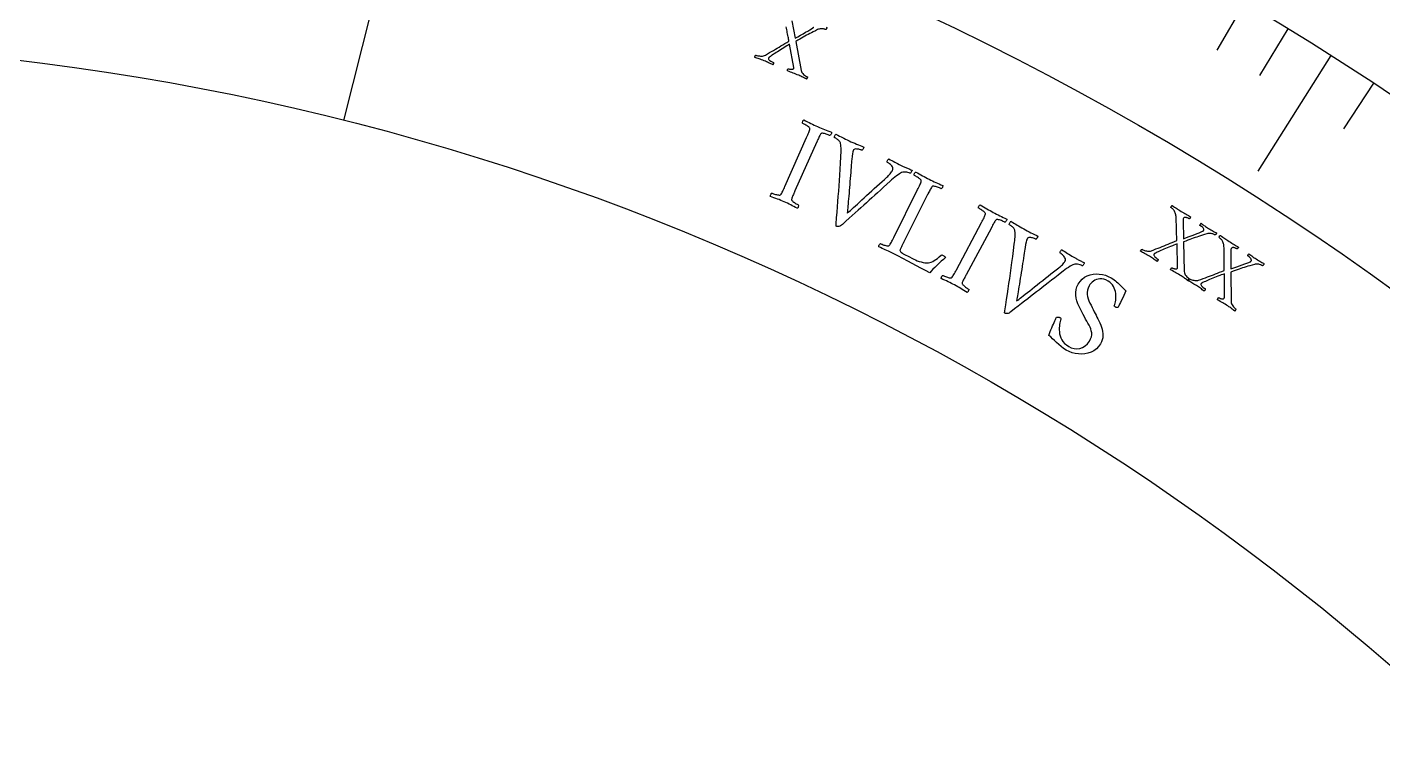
# Model space of a CAD drawing. Header units: millimetres. Extents: x -76 to 76, y -76 to 98.
# Drawn here: x 6.22 to 33.38, y 37.01 to 51.61 of the extents above; entities that cross this region are included whole.
import ezdxf

# ---------------------------------------------------------------- set-up
doc = ezdxf.new("R2010")
doc.units = ezdxf.units.MM
for name, color, linetype in [('ENGRAVE', 7, 'Continuous'), ('ENGRAVE_FINE', 8, 'Continuous'), ('TEXT', 5, 'Continuous')]:
    doc.layers.add(name, color=color, linetype=linetype)

msp = doc.modelspace()

# ---------------------------------------------------------------- linework, layer by layer
at = {"layer": 'ENGRAVE'}
for points in [[(14.7914, 58.5815), (12.5587, 49.739)], [(32.3377, 51.0377), (30.8734, 48.7266)]]:
    msp.add_lwpolyline(points, dxfattribs=at)
for radius in [74.48, 74.48, 72.485, 68.78, 68.78, 65.854, 60.42, 60.42, 57.228, 51.3, 51.3]:
    msp.add_circle((0, 0), radius, dxfattribs=at)
at = {"layer": 'ENGRAVE_FINE'}
for points in [[(30.6104, 52.092), (30.0559, 51.1485)], [(31.4783, 51.5722), (30.9082, 50.6381)], [(33.1884, 50.4887), (32.5872, 49.5742)]]:
    msp.add_lwpolyline(points, dxfattribs=at)
at = {"layer": 'TEXT'}
for points in [[(22.2281, 51.6091), (22.243, 51.6038), (22.2428, 51.5994), (22.2419, 51.594), (22.2401, 51.5875), (22.2375, 51.58), (22.2341, 51.5727), (22.2301, 51.5668), (22.2255, 51.5624), (22.2201, 51.5594), (22.2157, 51.5611), (22.2087, 51.5632), (22.1992, 51.5658), (22.1873, 51.5689), (22.1735, 51.5718), (22.1586, 51.5738), (22.1426, 51.5748), (22.1255, 51.5749), (22.1078, 51.5736), (22.0902, 51.5702), (22.0725, 51.5649), (22.0548, 51.5576), (22.0115, 51.5355), (21.9712, 51.5149), (21.9338, 51.4959), (21.8993, 51.4784), (21.8664, 51.4615), (21.8338, 51.4442), (21.8013, 51.4267), (21.7691, 51.4087), (21.7356, 51.3897), (21.6993, 51.3689), (21.6601, 51.3462), (21.618, 51.3217), (21.7283, 50.7379), (21.7341, 50.7171), (21.744, 50.6975), (21.7578, 50.679), (21.7755, 50.6616), (21.7951, 50.6458), (21.8144, 50.6322), (21.8336, 50.6208), (21.8525, 50.6116), (21.8529, 50.6069), (21.8519, 50.6011), (21.8497, 50.5942), (21.8462, 50.5862), (21.8424, 50.5787), (21.8393, 50.5729), (21.8368, 50.5689), (21.835, 50.5668), (21.8138, 50.5778), (21.794, 50.588), (21.7758, 50.5974), (21.7591, 50.6061), (21.7422, 50.6145), (21.7234, 50.6235), (21.7027, 50.6329), (21.6801, 50.6427), (21.6489, 50.6559), (21.6196, 50.6679), (21.5923, 50.6787), (21.5669, 50.6883), (21.5414, 50.6976), (21.5138, 50.7078), (21.4841, 50.7187), (21.4522, 50.7304), (21.4512, 50.7355), (21.4515, 50.7418), (21.4534, 50.7495), (21.4566, 50.7583), (21.4605, 50.7664), (21.4642, 50.7719), (21.4677, 50.7746), (21.4709, 50.7746), (21.4765, 50.7726), (21.4838, 50.7706), (21.4929, 50.7685), (21.5036, 50.7664), (21.5152, 50.7647), (21.5269, 50.7638), (21.5385, 50.7637), (21.5501, 50.7644), (21.5606, 50.7663), (21.569, 50.7696), (21.5753, 50.7745), (21.5794, 50.7809), (21.5799, 50.7826), (21.5804, 50.7849), (21.5806, 50.7875), (21.5807, 50.7905), (21.5806, 50.7937), (21.5802, 50.7966), (21.5797, 50.7992), (21.5789, 50.8016), (21.4968, 51.2646), (21.4691, 51.2485), (21.4402, 51.2314), (21.4101, 51.2132), (21.3787, 51.1941), (21.347, 51.1745), (21.3157, 51.155), (21.2848, 51.1358), (21.2544, 51.1166), (21.2252, 51.0981), (21.1981, 51.0806), (21.1731, 51.064), (21.1501, 51.0485), (21.1298, 51.0346), (21.1131, 51.0229), (21.0998, 51.0135), (21.0901, 51.0064), (21.0884, 51.005), (21.0865, 51.0033), (21.0841, 51.0012), (21.0814, 50.9989), (21.0787, 50.9962), (21.0762, 50.9931), (21.0741, 50.9897), (21.0723, 50.9859), (21.0711, 50.9782), (21.0734, 50.9695), (21.0791, 50.9596), (21.0884, 50.9486), (21.102, 50.9369), (21.121, 50.9247), (21.1453, 50.912), (21.1749, 50.8988), (21.1754, 50.894), (21.1749, 50.8881), (21.1732, 50.881), (21.1705, 50.8727), (21.1674, 50.8648), (21.1646, 50.8589), (21.162, 50.855), (21.1596, 50.8531), (21.1389, 50.8635), (21.1179, 50.8739), (21.0967, 50.8843), (21.0752, 50.8946), (21.0537, 50.9048), (21.0322, 50.9145), (21.0108, 50.9239), (20.9895, 50.9328), (20.9605, 50.9446), (20.9336, 50.9551), (20.9087, 50.9645), (20.8859, 50.9726), (20.8639, 50.9802), (20.8414, 50.9878), (20.8185, 50.9955), (20.7952, 51.0032), (20.7958, 51.0082), (20.7976, 51.0141), (20.8004, 51.0207), (20.8045, 51.0282), (20.8086, 51.0352), (20.8121, 51.0406), (20.8147, 51.0443), (20.8165, 51.0464), (20.8214, 51.0448), (20.8299, 51.0426), (20.8419, 51.0397), (20.8575, 51.0362), (20.8754, 51.0328), (20.8944, 51.0304), (20.9144, 51.0289), (20.9355, 51.0283), (20.9565, 51.0294), (20.9759, 51.0328), (20.9939, 51.0386), (21.0105, 51.0467), (21.0544, 51.0722), (21.0964, 51.0967), (21.1363, 51.1201), (21.1742, 51.1425), (21.211, 51.1644), (21.2479, 51.1865), (21.2847, 51.2087), (21.3215, 51.2309), (21.3591, 51.2537), (21.3983, 51.2772), (21.4392, 51.3016), (21.4818, 51.3268), (21.4787, 51.3458), (21.475, 51.367), (21.4707, 51.3905), (21.4659, 51.4162), (21.4607, 51.4433), (21.4555, 51.4709), (21.4503, 51.4992), (21.4451, 51.528), (21.4399, 51.5566), (21.4348, 51.5843), (21.4297, 51.6111)], [(21.5439, 51.736), (21.6091, 51.385), (21.6631, 51.4164), (21.7157, 51.4467), (21.767, 51.4759), (21.817, 51.504), (21.8632, 51.5302), (21.9031, 51.5537), (21.9367, 51.5745), (21.9639, 51.5926), (21.9678, 51.5957), (21.9711, 51.5989), (21.9739, 51.6024), (21.9763, 51.606), (21.9781, 51.6094)]]:
    msp.add_lwpolyline(points, dxfattribs=at)
for points in [[(22.0569, 49.616), (22.0916, 49.6008), (22.1261, 49.5863), (22.1603, 49.5723), (22.1942, 49.559), (22.2284, 49.5457), (22.2632, 49.5319), (22.2987, 49.5176), (22.3349, 49.5028), (22.3365, 49.4954), (22.3359, 49.4868), (22.3332, 49.477), (22.3284, 49.4662), (22.3226, 49.4558), (22.3167, 49.4474), (22.3109, 49.4412), (22.3052, 49.4371), (22.2964, 49.4408), (22.2845, 49.4454), (22.2693, 49.4509), (22.2509, 49.4573), (22.2311, 49.4638), (22.2118, 49.4696), (22.1928, 49.4747), (22.1743, 49.4791), (22.1575, 49.4818), (22.1439, 49.4821), (22.1336, 49.4798), (22.1264, 49.4751), (22.1176, 49.4639), (22.1087, 49.4506), (22.0997, 49.4352), (22.0907, 49.4177), (22.0816, 49.3987), (22.0722, 49.3788), (22.0626, 49.3579), (22.0528, 49.336), (22.0512, 49.3325), (22.0496, 49.329), (22.048, 49.3254), (22.0465, 49.3219), (22.0449, 49.3184), (22.0433, 49.3149), (22.0417, 49.3113), (22.0402, 49.3078), (21.6021, 48.3278), (21.6005, 48.3243), (21.599, 48.3208), (21.5974, 48.3172), (21.5958, 48.3137), (21.5942, 48.3102), (21.5927, 48.3067), (21.5911, 48.3031), (21.5895, 48.2996), (21.5798, 48.2778), (21.5708, 48.2569), (21.5623, 48.237), (21.5544, 48.218), (21.5476, 48.2002), (21.5422, 48.1836), (21.5383, 48.1684), (21.5358, 48.1544), (21.5373, 48.1469), (21.5425, 48.1381), (21.5513, 48.128), (21.5637, 48.1166), (21.5783, 48.1048), (21.5939, 48.0935), (21.6104, 48.0827), (21.6278, 48.0723), (21.6443, 48.063), (21.658, 48.0555), (21.6691, 48.0497), (21.6774, 48.0457), (21.678, 48.0387), (21.6771, 48.0303), (21.6747, 48.0204), (21.6707, 48.0091), (21.6658, 47.9983), (21.6603, 47.9899), (21.6543, 47.9837), (21.6478, 47.98), (21.6143, 47.9978), (21.5814, 48.0151), (21.5492, 48.032), (21.5177, 48.0483), (21.4861, 48.0643), (21.454, 48.08), (21.4211, 48.0954), (21.3876, 48.1106), (21.3548, 48.1249), (21.3214, 48.1389), (21.2875, 48.1526), (21.2531, 48.1659), (21.2183, 48.1791), (21.1831, 48.1922), (21.1476, 48.2052), (21.1117, 48.2183), (21.1101, 48.2256), (21.1107, 48.2342), (21.1133, 48.2439), (21.118, 48.2548), (21.1237, 48.2653), (21.1294, 48.2737), (21.135, 48.2801), (21.1406, 48.2843), (21.1492, 48.2808), (21.1609, 48.2764), (21.1757, 48.2713), (21.1936, 48.2652), (21.2131, 48.2593), (21.2324, 48.2542), (21.2516, 48.2501), (21.2707, 48.2468), (21.2878, 48.2451), (21.3011, 48.2454), (21.3106, 48.2477), (21.3162, 48.252), (21.3271, 48.2653), (21.3379, 48.2812), (21.3485, 48.2995), (21.359, 48.3204), (21.3696, 48.343), (21.3805, 48.3665), (21.3915, 48.391), (21.4029, 48.4164), (21.8369, 49.3982), (21.8481, 49.4237), (21.8588, 49.4486), (21.8691, 49.4729), (21.8789, 49.4964), (21.8874, 49.5188), (21.8939, 49.5394), (21.8984, 49.5582), (21.9008, 49.5753), (21.9005, 49.5834), (21.8958, 49.5924), (21.8866, 49.6022), (21.873, 49.613), (21.8568, 49.6241), (21.8399, 49.6349), (21.8224, 49.6455), (21.8043, 49.6559), (21.7872, 49.6652), (21.7729, 49.6728), (21.7615, 49.6786), (21.7529, 49.6826), (21.7521, 49.6896), (21.7528, 49.6981), (21.7551, 49.708), (21.7589, 49.7193), (21.7637, 49.7302), (21.7692, 49.7387), (21.7752, 49.7449), (21.7818, 49.7486), (21.8172, 49.7316), (21.8523, 49.7145), (21.887, 49.6974), (21.9213, 49.6803), (21.9554, 49.6634), (21.9893, 49.647), (22.0232, 49.6313), (22.0569, 49.616)], [(22.6874, 49.3309), (22.7254, 49.3137), (22.7631, 49.2971), (22.8003, 49.2812), (22.8371, 49.266), (22.8735, 49.2512), (22.9096, 49.2363), (22.9453, 49.2213), (22.9806, 49.2064), (22.9799, 49.1997), (22.9775, 49.1911), (22.9732, 49.1808), (22.9673, 49.1685), (22.9608, 49.1571), (22.9549, 49.1491), (22.9498, 49.1445), (22.9453, 49.1433), (22.9388, 49.1459), (22.9289, 49.1492), (22.9154, 49.1532), (22.8985, 49.158), (22.8799, 49.1624), (22.8611, 49.1655), (22.8422, 49.1672), (22.8233, 49.1674), (22.8057, 49.1651), (22.791, 49.1587), (22.7791, 49.1483), (22.7701, 49.1339), (22.7618, 49.109), (22.7543, 49.0718), (22.7475, 49.0221), (22.7414, 48.96), (22.7388, 48.9274), (22.7358, 48.8898), (22.7325, 48.8473), (22.7288, 48.7997), (22.7248, 48.7485), (22.7204, 48.6947), (22.7157, 48.6383), (22.7108, 48.5795), (22.7057, 48.5193), (22.7007, 48.4592), (22.6958, 48.3989), (22.691, 48.3386), (22.6863, 48.2795), (22.6816, 48.2228), (22.6769, 48.1687), (22.6723, 48.1169), (22.668, 48.0688), (22.664, 48.0252), (22.6603, 47.9863), (22.6571, 47.9519), (22.6544, 47.9236), (22.6525, 47.9025), (22.6514, 47.8887), (22.6511, 47.8822), (22.6585, 47.8884), (22.6716, 47.8999), (22.6904, 47.9167), (22.7149, 47.9388), (22.7441, 47.9653), (22.7769, 47.9953), (22.8133, 48.0286), (22.8533, 48.0654), (22.8963, 48.1049), (22.9416, 48.1464), (22.989, 48.1898), (23.0387, 48.2352), (23.0898, 48.2817), (23.1412, 48.3285), (23.193, 48.3756), (23.2453, 48.4231), (23.297, 48.47), (23.3472, 48.5155), (23.3958, 48.5596), (23.443, 48.6022), (23.4606, 48.6184), (23.4778, 48.6354), (23.4948, 48.6533), (23.5115, 48.672), (23.5269, 48.6907), (23.54, 48.7083), (23.5507, 48.7249), (23.5592, 48.7405), (23.5656, 48.7588), (23.5669, 48.7768), (23.5631, 48.7944), (23.5541, 48.8115), (23.542, 48.8279), (23.5285, 48.8432), (23.5138, 48.8572), (23.4978, 48.8701), (23.4823, 48.8813), (23.4692, 48.8903), (23.4585, 48.897), (23.4502, 48.9015), (23.4478, 48.9072), (23.448, 48.9151), (23.4506, 48.9251), (23.4557, 48.9374), (23.4622, 48.9494), (23.4688, 48.9586), (23.4756, 48.9651), (23.4825, 48.9688), (23.5135, 48.9524), (23.5435, 48.9363), (23.5725, 48.9205), (23.6006, 48.9049), (23.6288, 48.8894), (23.658, 48.8739), (23.6883, 48.8584), (23.7197, 48.8429), (23.7456, 48.8304), (23.7687, 48.8195), (23.789, 48.81), (23.8066, 48.802), (23.8228, 48.7949), (23.839, 48.788), (23.855, 48.7814), (23.871, 48.7749), (23.8878, 48.7681), (23.9064, 48.7604), (23.9267, 48.7519), (23.9488, 48.7424), (23.9479, 48.7357), (23.945, 48.7271), (23.94, 48.7167), (23.933, 48.7043), (23.9258, 48.6928), (23.9199, 48.685), (23.9154, 48.6807), (23.9123, 48.6801), (23.9026, 48.6839), (23.8876, 48.6886), (23.8674, 48.6941), (23.8418, 48.7003), (23.8141, 48.7049), (23.7876, 48.7053), (23.7621, 48.7017), (23.7378, 48.6938), (23.7193, 48.6849), (23.6963, 48.6708), (23.6687, 48.6515), (23.6367, 48.6271), (23.6032, 48.6002), (23.5711, 48.5735), (23.5403, 48.547), (23.511, 48.5207), (23.4431, 48.4597), (23.3782, 48.4012), (23.3162, 48.3452), (23.2571, 48.2917), (23.2, 48.2399), (23.1438, 48.1891), (23.0884, 48.1393), (23.034, 48.0905), (22.9796, 48.0416), (22.9242, 47.9917), (22.8679, 47.9409), (22.8107, 47.889), (22.7514, 47.8353), (22.6887, 47.7789), (22.6227, 47.7197), (22.5534, 47.6578), (22.5344, 47.6419), (22.5165, 47.6297), (22.4999, 47.6212), (22.4844, 47.6164), (22.47, 47.6145), (22.4565, 47.6147), (22.4437, 47.6169), (22.4318, 47.6213), (22.4289, 47.6238), (22.4272, 47.6281), (22.4267, 47.6341), (22.4274, 47.6419), (22.4284, 47.65), (22.4289, 47.6572), (22.429, 47.6633), (22.4285, 47.6684), (22.4379, 47.7857), (22.4468, 47.899), (22.4553, 48.0085), (22.4633, 48.114), (22.4712, 48.218), (22.4789, 48.323), (22.4866, 48.4288), (22.4942, 48.5355), (22.5016, 48.6455), (22.5088, 48.7613), (22.5158, 48.8828), (22.5225, 49.01), (22.5247, 49.049), (22.5262, 49.0862), (22.5271, 49.1216), (22.5272, 49.1552), (22.5264, 49.1874), (22.5243, 49.2188), (22.5209, 49.2494), (22.5162, 49.2791), (22.5131, 49.2913), (22.5072, 49.3037), (22.4985, 49.3163), (22.4871, 49.3292), (22.4741, 49.3416), (22.4608, 49.3532), (22.4473, 49.3637), (22.4336, 49.3733), (22.4205, 49.3817), (22.4091, 49.3887), (22.3994, 49.3941), (22.3914, 49.3981), (22.3913, 49.4006), (22.3932, 49.4068), (22.3972, 49.4169), (22.4034, 49.4309), (22.4099, 49.4448), (22.415, 49.4549), (22.4188, 49.4612), (22.4212, 49.4638), (22.4596, 49.4448), (22.4946, 49.4273), (22.526, 49.4111), (22.5538, 49.3963), (22.5818, 49.3817), (22.6134, 49.3659), (22.6486, 49.349), (22.6874, 49.3309)], [(23.7779, 47.2952), (23.7766, 47.2926), (23.775, 47.2895), (23.7732, 47.2857), (23.771, 47.2814), (23.7654, 47.2703), (23.759, 47.2576), (23.7518, 47.2433), (23.7438, 47.2274), (23.7358, 47.211), (23.7283, 47.1952), (23.7216, 47.18), (23.7155, 47.1653), (23.7107, 47.1522), (23.7079, 47.1417), (23.7071, 47.1338), (23.7084, 47.1285), (23.7168, 47.1152), (23.7273, 47.1028), (23.7399, 47.0913), (23.7545, 47.0808), (23.7726, 47.0697), (23.7957, 47.0567), (23.8236, 47.0418), (23.8565, 47.0249), (23.9817, 46.9611), (24.0148, 46.9454), (24.0505, 46.9306), (24.0886, 46.917), (24.1292, 46.9043), (24.1698, 46.8942), (24.2076, 46.8882), (24.2426, 46.8863), (24.275, 46.8885), (24.3035, 46.8943), (24.3328, 46.9034), (24.3629, 46.9157), (24.3938, 46.9312), (24.4258, 46.9509), (24.4592, 46.9756), (24.4939, 47.0053), (24.5301, 47.0402), (24.537, 47.0442), (24.5457, 47.0451), (24.5565, 47.0428), (24.5692, 47.0372), (24.5875, 47.0265), (24.6016, 47.0159), (24.6113, 47.0054), (24.6167, 46.9949), (24.5762, 46.9571), (24.5342, 46.9183), (24.4908, 46.8783), (24.446, 46.8373), (24.4031, 46.7967), (24.3654, 46.7581), (24.3329, 46.7215), (24.3056, 46.6869), (24.2165, 46.7336), (24.1279, 46.7805), (24.0398, 46.8276), (23.9521, 46.8751), (23.8617, 46.9237), (23.7651, 46.9745), (23.6625, 47.0273), (23.5538, 47.0822), (23.5159, 47.1009), (23.4797, 47.1181), (23.4454, 47.1339), (23.4128, 47.1482), (23.3809, 47.1621), (23.3487, 47.1768), (23.316, 47.1921), (23.2831, 47.2081), (23.2818, 47.2155), (23.2827, 47.224), (23.2858, 47.2336), (23.291, 47.2444), (23.2972, 47.2546), (23.3032, 47.2627), (23.3092, 47.2688), (23.3149, 47.2727), (23.3234, 47.2688), (23.3348, 47.264), (23.3494, 47.2581), (23.367, 47.2513), (23.3862, 47.2444), (23.4052, 47.2385), (23.4242, 47.2335), (23.4431, 47.2294), (23.4602, 47.2269), (23.4735, 47.2266), (23.483, 47.2284), (23.4889, 47.2325), (23.5004, 47.2453), (23.5118, 47.2607), (23.5233, 47.2785), (23.5348, 47.2988), (23.5464, 47.3209), (23.5583, 47.3439), (23.5705, 47.3679), (23.5829, 47.3928), (24.0611, 48.3538), (24.0735, 48.3788), (24.0854, 48.4032), (24.0967, 48.4269), (24.1076, 48.45), (24.1171, 48.472), (24.1245, 48.4923), (24.1299, 48.5109), (24.1331, 48.5279), (24.1332, 48.5359), (24.1288, 48.5451), (24.1201, 48.5554), (24.107, 48.5667), (24.0913, 48.5786), (24.0749, 48.5902), (24.0579, 48.6015), (24.0403, 48.6127), (24.0237, 48.6228), (24.0098, 48.631), (23.9986, 48.6373), (23.9902, 48.6418), (23.9897, 48.6488), (23.9908, 48.6572), (23.9935, 48.667), (23.9978, 48.6782), (24.0032, 48.6888), (24.009, 48.6971), (24.0153, 48.7029), (24.022, 48.7064), (24.0567, 48.6878), (24.0909, 48.6691), (24.1248, 48.6505), (24.1583, 48.6318), (24.1916, 48.6133), (24.2248, 48.5955), (24.2578, 48.5782), (24.2908, 48.5614), (24.3248, 48.5447), (24.3586, 48.5285), (24.3921, 48.513), (24.4254, 48.4982), (24.4589, 48.4834), (24.4931, 48.468), (24.5279, 48.4521), (24.5634, 48.4357), (24.5646, 48.4282), (24.5637, 48.4196), (24.5606, 48.41), (24.5553, 48.3994), (24.5489, 48.3892), (24.5427, 48.3812), (24.5367, 48.3752), (24.5308, 48.3714), (24.5222, 48.3755), (24.5104, 48.3806), (24.4955, 48.3868), (24.4774, 48.3941), (24.458, 48.4015), (24.4389, 48.4081), (24.4202, 48.4141), (24.4019, 48.4193), (24.3852, 48.4228), (24.3717, 48.4236), (24.3613, 48.4219), (24.3539, 48.4175), (24.3445, 48.4067), (24.335, 48.3938), (24.3254, 48.3788), (24.3156, 48.3618), (24.3056, 48.3432), (24.2954, 48.3237), (24.2848, 48.3033), (24.274, 48.2819), (24.2722, 48.2784), (24.2705, 48.275), (24.2688, 48.2715), (24.267, 48.2681), (24.2653, 48.2646), (24.2636, 48.2612), (24.2618, 48.2577), (24.2601, 48.2543)], [(25.5763, 47.8969), (25.6098, 47.8792), (25.6431, 47.8622), (25.6762, 47.8458), (25.7091, 47.8301), (25.7422, 47.8144), (25.776, 47.7981), (25.8103, 47.7813), (25.8453, 47.7639), (25.8464, 47.7564), (25.8453, 47.7479), (25.8419, 47.7383), (25.8363, 47.7278), (25.8297, 47.7179), (25.8233, 47.71), (25.8171, 47.7042), (25.811, 47.7005), (25.8025, 47.7048), (25.7909, 47.7103), (25.7762, 47.7169), (25.7583, 47.7246), (25.7391, 47.7325), (25.7202, 47.7397), (25.7017, 47.7461), (25.6835, 47.7518), (25.6669, 47.7557), (25.6534, 47.757), (25.6429, 47.7555), (25.6355, 47.7513), (25.6258, 47.7408), (25.616, 47.7282), (25.6059, 47.7135), (25.5957, 47.6967), (25.5852, 47.6784), (25.5745, 47.6591), (25.5634, 47.639), (25.552, 47.6179), (25.5501, 47.6145), (25.5483, 47.6111), (25.5465, 47.6077), (25.5447, 47.6043), (25.5428, 47.6009), (25.541, 47.5975), (25.5392, 47.5941), (25.5374, 47.5907), (25.0298, 46.6448), (25.028, 46.6414), (25.0262, 46.638), (25.0243, 46.6346), (25.0225, 46.6312), (25.0207, 46.6278), (25.0188, 46.6244), (25.017, 46.621), (25.0152, 46.6176), (25.004, 46.5965), (24.9934, 46.5763), (24.9835, 46.5571), (24.9743, 46.5387), (24.9662, 46.5214), (24.9597, 46.5053), (24.9547, 46.4904), (24.9512, 46.4767), (24.9521, 46.469), (24.9566, 46.4598), (24.9647, 46.4491), (24.9762, 46.4369), (24.99, 46.4241), (25.0047, 46.4117), (25.0204, 46.3997), (25.037, 46.3881), (25.0528, 46.3776), (25.0659, 46.3691), (25.0766, 46.3626), (25.0846, 46.358), (25.0847, 46.351), (25.0832, 46.3426), (25.08, 46.333), (25.0753, 46.322), (25.0695, 46.3116), (25.0635, 46.3035), (25.057, 46.2979), (25.0503, 46.2946), (25.0182, 46.3148), (24.9866, 46.3344), (24.9557, 46.3535), (24.9255, 46.3721), (24.8951, 46.3903), (24.8642, 46.4083), (24.8325, 46.4261), (24.8002, 46.4436), (24.7685, 46.4603), (24.7362, 46.4767), (24.7034, 46.4927), (24.67, 46.5085), (24.6363, 46.5241), (24.6021, 46.5397), (24.5676, 46.5553), (24.5328, 46.5709), (24.5318, 46.5783), (24.5329, 46.5868), (24.5362, 46.5964), (24.5417, 46.6069), (24.5481, 46.617), (24.5544, 46.6249), (24.5605, 46.6308), (24.5664, 46.6346), (24.5747, 46.6305), (24.586, 46.6254), (24.6004, 46.6191), (24.6179, 46.6118), (24.6368, 46.6045), (24.6557, 46.598), (24.6746, 46.5925), (24.6934, 46.5879), (24.7103, 46.5849), (24.7236, 46.5843), (24.7332, 46.5859), (24.7392, 46.5898), (24.751, 46.6023), (24.7629, 46.6173), (24.7748, 46.6349), (24.7868, 46.6549), (24.799, 46.6767), (24.8115, 46.6993), (24.8243, 46.723), (24.8375, 46.7475), (25.3411, 47.6954), (25.3541, 47.7201), (25.3667, 47.7442), (25.3786, 47.7676), (25.3901, 47.7904), (25.4002, 47.8121), (25.4082, 47.8322), (25.414, 47.8507), (25.4177, 47.8676), (25.418, 47.8756), (25.4139, 47.8849), (25.4054, 47.8954), (25.3926, 47.9071), (25.3772, 47.9193), (25.3612, 47.9314), (25.3445, 47.9432), (25.3272, 47.9548), (25.3108, 47.9654), (25.2971, 47.9739), (25.2861, 47.9806), (25.2778, 47.9852), (25.2776, 47.9923), (25.2789, 48.0006), (25.2819, 48.0104), (25.2865, 48.0214), (25.2921, 48.0319), (25.2981, 48.04), (25.3046, 48.0457), (25.3114, 48.049), (25.3456, 48.0294), (25.3793, 48.0099), (25.4127, 47.9903), (25.4457, 47.9707), (25.4784, 47.9514), (25.5111, 47.9327), (25.5437, 47.9145), (25.5763, 47.8969)], [(29.3392, 47.918), (29.3655, 47.9022), (29.3908, 47.8872), (29.4151, 47.8732), (29.4385, 47.8602), (29.4613, 47.8476), (29.4838, 47.835), (29.5061, 47.8225), (29.5281, 47.8099), (29.5272, 47.8055), (29.525, 47.7998), (29.5215, 47.7929), (29.5167, 47.7847), (29.5116, 47.7773), (29.5071, 47.7725), (29.5032, 47.7704), (29.4999, 47.7709), (29.494, 47.7742), (29.4864, 47.778), (29.4773, 47.782), (29.4666, 47.7864), (29.4551, 47.7905), (29.4435, 47.7936), (29.4318, 47.7958), (29.42, 47.797), (29.409, 47.7964), (29.3994, 47.7933), (29.3913, 47.7876), (29.3847, 47.7794), (29.3805, 47.77), (29.3777, 47.758), (29.3763, 47.7434), (29.3764, 47.7261), (29.3858, 47.3692), (29.4441, 47.3918), (29.5008, 47.4135), (29.5561, 47.4343), (29.6098, 47.4542), (29.6595, 47.4729), (29.7026, 47.4898), (29.739, 47.5051), (29.7688, 47.5187), (29.7731, 47.5211), (29.7769, 47.5238), (29.7802, 47.5268), (29.7831, 47.5301), (29.7855, 47.5331), (29.7873, 47.5355), (29.7886, 47.5373), (29.7893, 47.5383), (29.7915, 47.5443), (29.7917, 47.552), (29.7899, 47.5615), (29.7862, 47.5727), (29.7783, 47.5856), (29.764, 47.6002), (29.7433, 47.6166), (29.7162, 47.6346), (29.7153, 47.6375), (29.716, 47.6421), (29.7184, 47.6482), (29.7224, 47.656), (29.7271, 47.6639), (29.7316, 47.6703), (29.7357, 47.6752), (29.7396, 47.6787), (29.7596, 47.6643), (29.7783, 47.6507), (29.796, 47.638), (29.8125, 47.6261), (29.8289, 47.6145), (29.8463, 47.6026), (29.8647, 47.5905), (29.8841, 47.5781), (29.9111, 47.5614), (29.9361, 47.5464), (29.9591, 47.5332), (29.9802, 47.5217), (29.9993, 47.5115), (30.0167, 47.5022), (30.0323, 47.4937), (30.0462, 47.4861), (30.0453, 47.4818), (30.0435, 47.4766), (30.0408, 47.4705), (30.037, 47.4634), (30.0326, 47.4567), (30.0277, 47.4516), (30.0224, 47.4479), (30.0166, 47.4459), (30.0125, 47.4482), (30.006, 47.4514), (29.997, 47.4554), (29.9857, 47.4604), (29.9725, 47.4654), (29.9581, 47.4697), (29.9425, 47.4732), (29.9256, 47.476), (29.908, 47.4774), (29.89, 47.4769), (29.8717, 47.4744), (29.853, 47.4699), (29.8069, 47.4549), (29.7638, 47.4409), (29.7239, 47.4279), (29.6871, 47.416), (29.652, 47.4045), (29.617, 47.3926), (29.5822, 47.3803), (29.5476, 47.3676), (29.5116, 47.3541), (29.4724, 47.3392), (29.4301, 47.3229), (29.3847, 47.3053), (29.4023, 46.7114), (29.4048, 46.69), (29.4115, 46.6691), (29.4222, 46.6486), (29.437, 46.6287), (29.4538, 46.61), (29.4708, 46.5935), (29.488, 46.5793), (29.5052, 46.5672), (29.5048, 46.5625), (29.503, 46.5569), (29.4997, 46.5505), (29.495, 46.5432), (29.4901, 46.5363), (29.4861, 46.5311), (29.483, 46.5276), (29.4809, 46.5257), (29.4616, 46.5399), (29.4437, 46.5531), (29.4272, 46.5652), (29.412, 46.5764), (29.3967, 46.5874), (29.3795, 46.5992), (29.3606, 46.6117), (29.3398, 46.625), (29.3111, 46.6429), (29.284, 46.6593), (29.2587, 46.6742), (29.2351, 46.6877), (29.2114, 46.7009), (29.1857, 46.7153), (29.1581, 46.7307), (29.1285, 46.7472), (29.1282, 46.7524), (29.1296, 46.7586), (29.1326, 46.7659), (29.1372, 46.7741), (29.1423, 46.7815), (29.1468, 46.7863), (29.1507, 46.7885), (29.1539, 46.788), (29.1591, 46.7851), (29.166, 46.782), (29.1746, 46.7785), (29.1849, 46.7747), (29.1961, 46.7712), (29.2074, 46.7685), (29.2188, 46.7666), (29.2304, 46.7655), (29.2411, 46.7657), (29.2499, 46.7677), (29.2569, 46.7715), (29.2619, 46.7772), (29.2628, 46.7789), (29.2635, 46.781), (29.2642, 46.7835), (29.2647, 46.7865), (29.2651, 46.7897), (29.2652, 46.7926), (29.2651, 46.7952), (29.2647, 46.7977), (29.2561, 47.2679), (29.2262, 47.2563), (29.195, 47.2439), (29.1624, 47.2307), (29.1284, 47.2167), (29.094, 47.2023), (29.0601, 47.188), (29.0266, 47.1738), (28.9935, 47.1597), (28.9618, 47.1459), (28.9323, 47.1329), (28.905, 47.1204), (28.8798, 47.1087), (28.8576, 47.0981), (28.8393, 47.0892), (28.8247, 47.082), (28.814, 47.0766), (28.8121, 47.0754), (28.8099, 47.074), (28.8073, 47.0724), (28.8042, 47.0705), (28.8011, 47.0682), (28.7982, 47.0656), (28.7956, 47.0625), (28.7933, 47.0591), (28.7909, 47.0517), (28.7917, 47.0426), (28.7958, 47.032), (28.8032, 47.0197), (28.8149, 47.006), (28.8317, 46.991), (28.8537, 46.9746), (28.8809, 46.957), (28.8807, 46.9522), (28.8792, 46.9464), (28.8765, 46.9397), (28.8725, 46.9319), (28.8682, 46.9246), (28.8645, 46.9192), (28.8613, 46.9158), (28.8587, 46.9142), (28.8398, 46.9278), (28.8207, 46.9413), (28.8014, 46.9549), (28.7818, 46.9685), (28.7621, 46.9818), (28.7424, 46.9948), (28.7228, 47.0074), (28.7031, 47.0196), (28.6763, 47.0358), (28.6514, 47.0504), (28.6283, 47.0635), (28.607, 47.0751), (28.5865, 47.086), (28.5655, 47.0971), (28.5441, 47.1082), (28.5222, 47.1195), (28.5236, 47.1244), (28.5263, 47.1299), (28.5301, 47.136), (28.5353, 47.1427), (28.5405, 47.149), (28.5447, 47.1538), (28.5479, 47.1571), (28.55, 47.1589), (28.5547, 47.1565), (28.5627, 47.153), (28.5741, 47.1482), (28.5889, 47.1423), (28.6061, 47.1362), (28.6244, 47.1308), (28.644, 47.1262), (28.6648, 47.1224), (28.6856, 47.1202), (28.7054, 47.1205), (28.7241, 47.1234), (28.7417, 47.1288), (28.7891, 47.1471), (28.8343, 47.1647), (28.8774, 47.1816), (28.9183, 47.1978), (28.9582, 47.2137), (28.998, 47.2297), (29.0378, 47.2458), (29.0777, 47.2621), (29.1183, 47.2787), (29.1608, 47.2958), (29.205, 47.3134), (29.251, 47.3316), (29.2509, 47.3509), (29.2506, 47.3724), (29.2501, 47.3963), (29.2493, 47.4224), (29.2484, 47.45), (29.2476, 47.4781), (29.2469, 47.5068), (29.2463, 47.5361), (29.2456, 47.5652), (29.2449, 47.5934), (29.2441, 47.6206), (29.2432, 47.6468), (29.2423, 47.6714), (29.2415, 47.6937), (29.2407, 47.7136), (29.2401, 47.7312), (29.2396, 47.7456), (29.2392, 47.7559), (29.239, 47.7621), (29.2389, 47.7642), (29.2382, 47.7893), (29.2366, 47.8123), (29.234, 47.8332), (29.2304, 47.8518), (29.2257, 47.8694), (29.2196, 47.887), (29.2122, 47.9048), (29.2034, 47.9226), (29.1967, 47.9341), (29.1889, 47.9452), (29.18, 47.9559), (29.1699, 47.9661), (29.1597, 47.9754), (29.1505, 47.9832), (29.1423, 47.9895), (29.1351, 47.9943), (29.1331, 47.9969), (29.1333, 48.0014), (29.1355, 48.0076), (29.1398, 48.0155), (29.1451, 48.0233), (29.1502, 48.0292), (29.1552, 48.0333), (29.16, 48.0353), (29.1853, 48.0189), (29.2087, 48.0035), (29.2299, 47.9892), (29.2492, 47.976), (29.2686, 47.9629), (29.29, 47.9489), (29.3136, 47.9339), (29.3392, 47.918)], [(26.1846, 47.567), (26.2213, 47.5471), (26.2576, 47.5279), (26.2936, 47.5093), (26.3292, 47.4915), (26.3645, 47.4741), (26.3994, 47.4566), (26.4339, 47.4392), (26.468, 47.4217), (26.4669, 47.4151), (26.4638, 47.4067), (26.4589, 47.3967), (26.452, 47.3849), (26.4447, 47.374), (26.4383, 47.3664), (26.4328, 47.3622), (26.4283, 47.3613), (26.422, 47.3644), (26.4123, 47.3684), (26.3992, 47.3734), (26.3827, 47.3794), (26.3644, 47.3851), (26.3459, 47.3895), (26.3272, 47.3926), (26.3083, 47.3942), (26.2906, 47.3931), (26.2755, 47.3878), (26.2629, 47.3783), (26.2529, 47.3646), (26.2428, 47.3404), (26.2326, 47.3038), (26.2222, 47.2547), (26.2117, 47.1932), (26.2067, 47.1609), (26.201, 47.1236), (26.1947, 47.0814), (26.1876, 47.0343), (26.1798, 46.9834), (26.1716, 46.9301), (26.1629, 46.8742), (26.1537, 46.8159), (26.1443, 46.7563), (26.135, 46.6966), (26.1257, 46.6369), (26.1166, 46.5771), (26.1076, 46.5185), (26.0989, 46.4623), (26.0904, 46.4086), (26.082, 46.3573), (26.0742, 46.3096), (26.0671, 46.2664), (26.0607, 46.2278), (26.0549, 46.1938), (26.0502, 46.1657), (26.0468, 46.1448), (26.0447, 46.1312), (26.0439, 46.1247), (26.0517, 46.1304), (26.0656, 46.1409), (26.0856, 46.1563), (26.1116, 46.1766), (26.1426, 46.2009), (26.1775, 46.2284), (26.2163, 46.2591), (26.2589, 46.2929), (26.3046, 46.3292), (26.3527, 46.3673), (26.4032, 46.4072), (26.456, 46.4488), (26.5103, 46.4915), (26.5649, 46.5345), (26.62, 46.5778), (26.6756, 46.6214), (26.7305, 46.6644), (26.7839, 46.7062), (26.8356, 46.7466), (26.8856, 46.7858), (26.9044, 46.8006), (26.9228, 46.8164), (26.9411, 46.833), (26.9591, 46.8505), (26.9757, 46.868), (26.99, 46.8846), (27.002, 46.9004), (27.0115, 46.9153), (27.0192, 46.9332), (27.0218, 46.951), (27.0193, 46.9688), (27.0116, 46.9865), (27.0007, 47.0038), (26.9884, 47.0199), (26.9747, 47.035), (26.9596, 47.049), (26.945, 47.0613), (26.9326, 47.0712), (26.9224, 47.0787), (26.9144, 47.0838), (26.9125, 47.0896), (26.9132, 47.0975), (26.9165, 47.1073), (26.9225, 47.1192), (26.9299, 47.1307), (26.9371, 47.1394), (26.9443, 47.1454), (26.9515, 47.1486), (26.9812, 47.13), (27.01, 47.1118), (27.0378, 47.0939), (27.0647, 47.0763), (27.0917, 47.0588), (27.1197, 47.0413), (27.1488, 47.0236), (27.179, 47.0059), (27.2039, 46.9916), (27.2262, 46.979), (27.2458, 46.9681), (27.2628, 46.9589), (27.2784, 46.9506), (27.294, 46.9426), (27.3095, 46.9348), (27.325, 46.9272), (27.3413, 46.9192), (27.3593, 46.9102), (27.3789, 46.9002), (27.4003, 46.8892), (27.3989, 46.8825), (27.3954, 46.8742), (27.3897, 46.8641), (27.3818, 46.8523), (27.3737, 46.8414), (27.3673, 46.8339), (27.3625, 46.83), (27.3594, 46.8296), (27.35, 46.8342), (27.3354, 46.8399), (27.3156, 46.8468), (27.2905, 46.8549), (27.2633, 46.8614), (27.2368, 46.8638), (27.2112, 46.862), (27.1863, 46.8559), (27.1672, 46.8483), (27.1432, 46.8359), (27.1144, 46.8187), (27.0807, 46.7966), (27.0453, 46.7722), (27.0113, 46.7479), (26.9788, 46.7237), (26.9476, 46.6996), (26.8755, 46.6437), (26.8066, 46.59), (26.7407, 46.5386), (26.6779, 46.4895), (26.6172, 46.442), (26.5575, 46.3953), (26.4987, 46.3496), (26.4409, 46.3048), (26.3831, 46.26), (26.3243, 46.2143), (26.2645, 46.1676), (26.2036, 46.12), (26.1406, 46.0707), (26.074, 46.019), (26.0039, 45.9647), (25.9304, 45.908), (25.9102, 45.8935), (25.8915, 45.8826), (25.8743, 45.8753), (25.8586, 45.8716), (25.8441, 45.8708), (25.8305, 45.8719), (25.818, 45.8751), (25.8064, 45.8803), (25.8037, 45.8831), (25.8023, 45.8874), (25.8022, 45.8935), (25.8035, 45.9012), (25.8051, 45.9092), (25.8061, 45.9163), (25.8066, 45.9224), (25.8065, 45.9275), (25.8243, 46.0438), (25.8414, 46.1563), (25.8577, 46.2648), (25.8734, 46.3695), (25.8887, 46.4727), (25.904, 46.5768), (25.9193, 46.6817), (25.9345, 46.7876), (25.9499, 46.8968), (25.9654, 47.0118), (25.9811, 47.1325), (25.997, 47.2589), (26.002, 47.2976), (26.0062, 47.3346), (26.0096, 47.3698), (26.0122, 47.4033), (26.0137, 47.4355), (26.0138, 47.467), (26.0126, 47.4977), (26.0101, 47.5277), (26.0079, 47.5401), (26.0029, 47.5529), (25.9952, 47.5661), (25.9847, 47.5798), (25.9726, 47.5931), (25.9602, 47.6056), (25.9475, 47.6171), (25.9345, 47.6277), (25.9221, 47.637), (25.9112, 47.6447), (25.9019, 47.6509), (25.8942, 47.6554), (25.8942, 47.6579), (25.8966, 47.664), (25.9014, 47.6738), (25.9085, 47.6872), (25.916, 47.7006), (25.9218, 47.7104), (25.926, 47.7164), (25.9286, 47.7188), (25.9656, 47.6971), (25.9992, 47.677), (26.0293, 47.6587), (26.0561, 47.6419), (26.0829, 47.6253), (26.1133, 47.6073), (26.1471, 47.5879), (26.1846, 47.567)], [(30.3009, 47.3158), (30.3268, 47.2994), (30.3518, 47.2839), (30.3759, 47.2694), (30.399, 47.2559), (30.4215, 47.2429), (30.4438, 47.2299), (30.4658, 47.2169), (30.4876, 47.2039), (30.4866, 47.1994), (30.4842, 47.1938), (30.4806, 47.187), (30.4756, 47.1789), (30.4704, 47.1716), (30.4658, 47.1669), (30.4619, 47.1648), (30.4586, 47.1654), (30.4527, 47.1689), (30.4452, 47.1728), (30.4362, 47.177), (30.4256, 47.1816), (30.4142, 47.1859), (30.4026, 47.1893), (30.391, 47.1917), (30.3792, 47.1931), (30.3682, 47.1928), (30.3585, 47.1898), (30.3503, 47.1843), (30.3436, 47.1762), (30.3392, 47.167), (30.3361, 47.155), (30.3345, 47.1404), (30.3342, 47.1231), (30.3364, 46.7661), (30.3951, 46.7875), (30.4523, 46.808), (30.5079, 46.8277), (30.5621, 46.8466), (30.6122, 46.8642), (30.6556, 46.8803), (30.6923, 46.8949), (30.7224, 46.9079), (30.7267, 46.9102), (30.7305, 46.9128), (30.7339, 46.9157), (30.7369, 46.9189), (30.7393, 46.9219), (30.7412, 46.9243), (30.7425, 46.926), (30.7432, 46.9271), (30.7455, 46.933), (30.7459, 46.9407), (30.7443, 46.9502), (30.7408, 46.9614), (30.7332, 46.9745), (30.7191, 46.9895), (30.6988, 47.0062), (30.6721, 47.0248), (30.6712, 47.0277), (30.6721, 47.0323), (30.6746, 47.0384), (30.6787, 47.0461), (30.6836, 47.0539), (30.6882, 47.0602), (30.6924, 47.065), (30.6964, 47.0684), (30.716, 47.0536), (30.7345, 47.0396), (30.7519, 47.0266), (30.7681, 47.0143), (30.7843, 47.0024), (30.8015, 46.9902), (30.8196, 46.9777), (30.8388, 46.9649), (30.8654, 46.9477), (30.8902, 46.9322), (30.9129, 46.9185), (30.9337, 46.9066), (30.9527, 46.896), (30.9699, 46.8863), (30.9853, 46.8775), (30.999, 46.8696), (30.9981, 46.8654), (30.9962, 46.8602), (30.9933, 46.8541), (30.9894, 46.8472), (30.9848, 46.8406), (30.9798, 46.8355), (30.9744, 46.832), (30.9686, 46.83), (30.9646, 46.8324), (30.9581, 46.8357), (30.9492, 46.84), (30.938, 46.8452), (30.9249, 46.8504), (30.9106, 46.855), (30.8951, 46.8588), (30.8783, 46.8619), (30.8606, 46.8637), (30.8426, 46.8636), (30.8243, 46.8615), (30.8056, 46.8574), (30.7591, 46.8433), (30.7158, 46.8301), (30.6756, 46.818), (30.6386, 46.8069), (30.6032, 46.796), (30.568, 46.7848), (30.533, 46.7732), (30.4982, 46.7613), (30.4618, 46.7484), (30.4224, 46.7343), (30.3798, 46.7189), (30.334, 46.7022), (30.3396, 46.1081), (30.3417, 46.0867), (30.3479, 46.0656), (30.3582, 46.045), (30.3726, 46.0247), (30.3891, 46.0057), (30.4058, 45.9889), (30.4226, 45.9743), (30.4396, 45.9619), (30.4391, 45.9572), (30.4372, 45.9517), (30.4338, 45.9453), (30.4289, 45.9381), (30.4238, 45.9313), (30.4197, 45.9261), (30.4166, 45.9227), (30.4145, 45.9209), (30.3955, 45.9355), (30.3778, 45.949), (30.3615, 45.9615), (30.3466, 45.9729), (30.3315, 45.9843), (30.3146, 45.9964), (30.2959, 46.0093), (30.2754, 46.023), (30.247, 46.0414), (30.2203, 46.0584), (30.1953, 46.0738), (30.172, 46.0878), (30.1485, 46.1015), (30.1231, 46.1164), (30.0958, 46.1323), (30.0665, 46.1494), (30.0664, 46.1547), (30.0679, 46.1609), (30.071, 46.168), (30.0758, 46.1762), (30.0811, 46.1835), (30.0857, 46.1882), (30.0896, 46.1903), (30.0928, 46.1897), (30.0979, 46.1867), (30.1047, 46.1834), (30.1133, 46.1798), (30.1235, 46.1758), (30.1346, 46.1721), (30.1459, 46.1691), (30.1573, 46.167), (30.1689, 46.1657), (30.1796, 46.1657), (30.1884, 46.1675), (30.1954, 46.1712), (30.2006, 46.1767), (30.2015, 46.1784), (30.2023, 46.1805), (30.203, 46.183), (30.2036, 46.186), (30.204, 46.1891), (30.2042, 46.192), (30.2041, 46.1947), (30.2038, 46.1972), (30.2047, 46.6675), (30.1746, 46.6565), (30.1431, 46.6447), (30.1102, 46.6322), (30.076, 46.6188), (30.0413, 46.6052), (30.0071, 46.5915), (29.9733, 46.578), (29.94, 46.5646), (29.908, 46.5515), (29.8782, 46.539), (29.8506, 46.5271), (29.8252, 46.5159), (29.8029, 46.5058), (29.7843, 46.4972), (29.7696, 46.4904), (29.7588, 46.4851), (29.7569, 46.484), (29.7547, 46.4826), (29.752, 46.481), (29.7489, 46.4792), (29.7457, 46.477), (29.7428, 46.4744), (29.7401, 46.4714), (29.7377, 46.468), (29.7352, 46.4607), (29.7358, 46.4516), (29.7398, 46.4409), (29.7469, 46.4285), (29.7582, 46.4145), (29.7747, 46.3992), (29.7964, 46.3824), (29.8233, 46.3642), (29.823, 46.3594), (29.8214, 46.3537), (29.8185, 46.347), (29.8144, 46.3393), (29.8099, 46.3321), (29.8061, 46.3268), (29.8028, 46.3234), (29.8002, 46.3219), (29.7816, 46.3358), (29.7628, 46.3497), (29.7437, 46.3637), (29.7244, 46.3777), (29.705, 46.3914), (29.6856, 46.4048), (29.6662, 46.4178), (29.6468, 46.4304), (29.6204, 46.4471), (29.5957, 46.4622), (29.5729, 46.4758), (29.5519, 46.4878), (29.5315, 46.4992), (29.5108, 46.5106), (29.4896, 46.5222), (29.468, 46.5339), (29.4694, 46.5388), (29.4722, 46.5442), (29.4762, 46.5502), (29.4815, 46.5569), (29.4868, 46.5631), (29.4911, 46.5678), (29.4944, 46.571), (29.4966, 46.5727), (29.5011, 46.5703), (29.5091, 46.5665), (29.5204, 46.5616), (29.5351, 46.5554), (29.5521, 46.5489), (29.5703, 46.5432), (29.5898, 46.5382), (29.6105, 46.5339), (29.6313, 46.5313), (29.6511, 46.5312), (29.6698, 46.5337), (29.6876, 46.5387), (29.7353, 46.5561), (29.7809, 46.5728), (29.8243, 46.5888), (29.8656, 46.6042), (29.9057, 46.6193), (29.9459, 46.6345), (29.986, 46.6498), (30.0262, 46.6652), (30.0672, 46.681), (30.1099, 46.6973), (30.1545, 46.714), (30.2008, 46.7313), (30.2012, 46.7505), (30.2013, 46.7721), (30.2012, 46.7959), (30.201, 46.8221), (30.2006, 46.8497), (30.2004, 46.8778), (30.2003, 46.9065), (30.2003, 46.9358), (30.2002, 46.9649), (30.2001, 46.9931), (30.1998, 47.0203), (30.1994, 47.0465), (30.199, 47.0711), (30.1986, 47.0934), (30.1983, 47.1134), (30.198, 47.131), (30.1978, 47.1454), (30.1976, 47.1557), (30.1975, 47.1619), (30.1975, 47.164), (30.1973, 47.1892), (30.1962, 47.2122), (30.194, 47.2331), (30.1908, 47.2518), (30.1865, 47.2694), (30.1807, 47.2872), (30.1736, 47.3051), (30.1652, 47.3231), (30.1588, 47.3347), (30.1512, 47.346), (30.1425, 47.3568), (30.1325, 47.3673), (30.1225, 47.3767), (30.1135, 47.3847), (30.1054, 47.3912), (30.0983, 47.3961), (30.0965, 47.3988), (30.0967, 47.4033), (30.099, 47.4094), (30.1035, 47.4172), (30.1089, 47.425), (30.1142, 47.4308), (30.1192, 47.4347), (30.1241, 47.4367), (30.1491, 47.4197), (30.1721, 47.4039), (30.1931, 47.3892), (30.2121, 47.3756), (30.2312, 47.3621), (30.2523, 47.3476), (30.2756, 47.3322), (30.3009, 47.3158)], [(27.9355, 46.5843), (27.9687, 46.5637), (27.9984, 46.5439), (28.0245, 46.5249), (28.047, 46.5067), (28.0677, 46.4885), (28.0883, 46.4694), (28.1087, 46.4495), (28.1289, 46.4287), (28.1504, 46.4062), (28.1745, 46.3814), (28.2012, 46.3543), (28.2305, 46.3248), (28.2112, 46.2788), (28.1908, 46.2326), (28.1692, 46.186), (28.1465, 46.1393), (28.1247, 46.0954), (28.1055, 46.0576), (28.0891, 46.0259), (28.0755, 46.0002), (28.0722, 45.9952), (28.0668, 45.9923), (28.0594, 45.9917), (28.0498, 45.9933), (28.0398, 45.996), (28.0311, 45.999), (28.0237, 46.0021), (28.0175, 46.0054), (28.0104, 46.0105), (28.0049, 46.0161), (28.0008, 46.0223), (27.9983, 46.0291), (28.0075, 46.0518), (28.0155, 46.0775), (28.0222, 46.1061), (28.0277, 46.1378), (28.0313, 46.1714), (28.0325, 46.2057), (28.0312, 46.2407), (28.0275, 46.2764), (28.0209, 46.3121), (28.0111, 46.3469), (27.9981, 46.3808), (27.9818, 46.4138), (27.9617, 46.445), (27.9374, 46.4732), (27.9089, 46.4985), (27.876, 46.5209), (27.8319, 46.5441), (27.7898, 46.5597), (27.7497, 46.5678), (27.7115, 46.5682), (27.6756, 46.5626), (27.642, 46.5526), (27.6107, 46.5382), (27.5819, 46.5195), (27.5557, 46.4978), (27.5325, 46.4747), (27.5123, 46.4502), (27.4951, 46.4243), (27.4734, 46.3812), (27.4597, 46.3383), (27.4538, 46.2956), (27.4558, 46.2531), (27.4637, 46.2106), (27.4756, 46.1679), (27.4915, 46.1251), (27.5115, 46.0821), (27.5334, 46.0388), (27.5553, 45.9951), (27.5771, 45.9511), (27.5988, 45.9067), (27.616, 45.8733), (27.634, 45.8382), (27.6529, 45.8015), (27.6726, 45.763), (27.6922, 45.7234), (27.7104, 45.6829), (27.7275, 45.6417), (27.7432, 45.5998), (27.7564, 45.5574), (27.7656, 45.5149), (27.771, 45.4723), (27.7726, 45.4296), (27.7692, 45.3873), (27.7598, 45.3458), (27.7445, 45.3051), (27.7233, 45.2651), (27.6846, 45.2112), (27.6401, 45.1655), (27.5895, 45.1283), (27.5331, 45.0993), (27.4729, 45.0783), (27.4112, 45.0651), (27.3478, 45.0595), (27.2828, 45.0617), (27.2182, 45.0711), (27.1558, 45.0876), (27.0957, 45.1111), (27.0377, 45.1417), (26.9855, 45.175), (26.936, 45.2107), (26.8892, 45.2488), (26.8451, 45.2894), (26.8034, 45.3298), (26.7635, 45.3675), (26.7256, 45.4026), (26.6895, 45.435), (26.7024, 45.4715), (26.7163, 45.5089), (26.7312, 45.5471), (26.7472, 45.5862), (26.7633, 45.6245), (26.7787, 45.6602), (26.7934, 45.6934), (26.8072, 45.7241), (26.8195, 45.7506), (26.8294, 45.7715), (26.8369, 45.7867), (26.842, 45.7962), (26.8509, 45.7981), (26.86, 45.7995), (26.8692, 45.8001), (26.8786, 45.8001), (26.8879, 45.7992), (26.8968, 45.7973), (26.9052, 45.7943), (26.9132, 45.7903), (26.9214, 45.7837), (26.9263, 45.7758), (26.9278, 45.7665), (26.9258, 45.7559), (26.92, 45.7365), (26.9144, 45.713), (26.9087, 45.6856), (26.9032, 45.6542), (26.8988, 45.6199), (26.8967, 45.5838), (26.8967, 45.5457), (26.899, 45.5058), (26.9045, 45.4652), (26.9145, 45.4252), (26.9288, 45.3857), (26.9475, 45.3468), (26.9719, 45.3094), (27.003, 45.2745), (27.0409, 45.242), (27.0857, 45.2119), (27.1382, 45.1864), (27.1925, 45.1714), (27.2488, 45.1671), (27.3071, 45.1733), (27.3637, 45.1913), (27.4151, 45.2219), (27.4611, 45.2654), (27.5019, 45.3217), (27.5252, 45.3659), (27.5404, 45.4082), (27.5476, 45.4487), (27.5466, 45.4873), (27.5395, 45.525), (27.5283, 45.563), (27.5131, 45.6011), (27.4938, 45.6394), (27.472, 45.6785), (27.4492, 45.7188), (27.4255, 45.7604), (27.4008, 45.8033), (27.3743, 45.853), (27.3477, 45.9044), (27.3212, 45.9573), (27.2946, 46.012), (27.2704, 46.0677), (27.2512, 46.124), (27.237, 46.1809), (27.2278, 46.2383), (27.2259, 46.2956), (27.2336, 46.3521), (27.251, 46.4078), (27.278, 46.4626), (27.3147, 46.5162), (27.3569, 46.5614), (27.4047, 46.5984), (27.4581, 46.6269), (27.5153, 46.6475), (27.5743, 46.6604), (27.6351, 46.6657), (27.6977, 46.6632), (27.7602, 46.6536), (27.8207, 46.6372), (27.8792, 46.6141), (27.9355, 46.5843)]]:
    msp.add_lwpolyline(points, close=True, dxfattribs=at)

doc.saveas('drawing.dxf')
